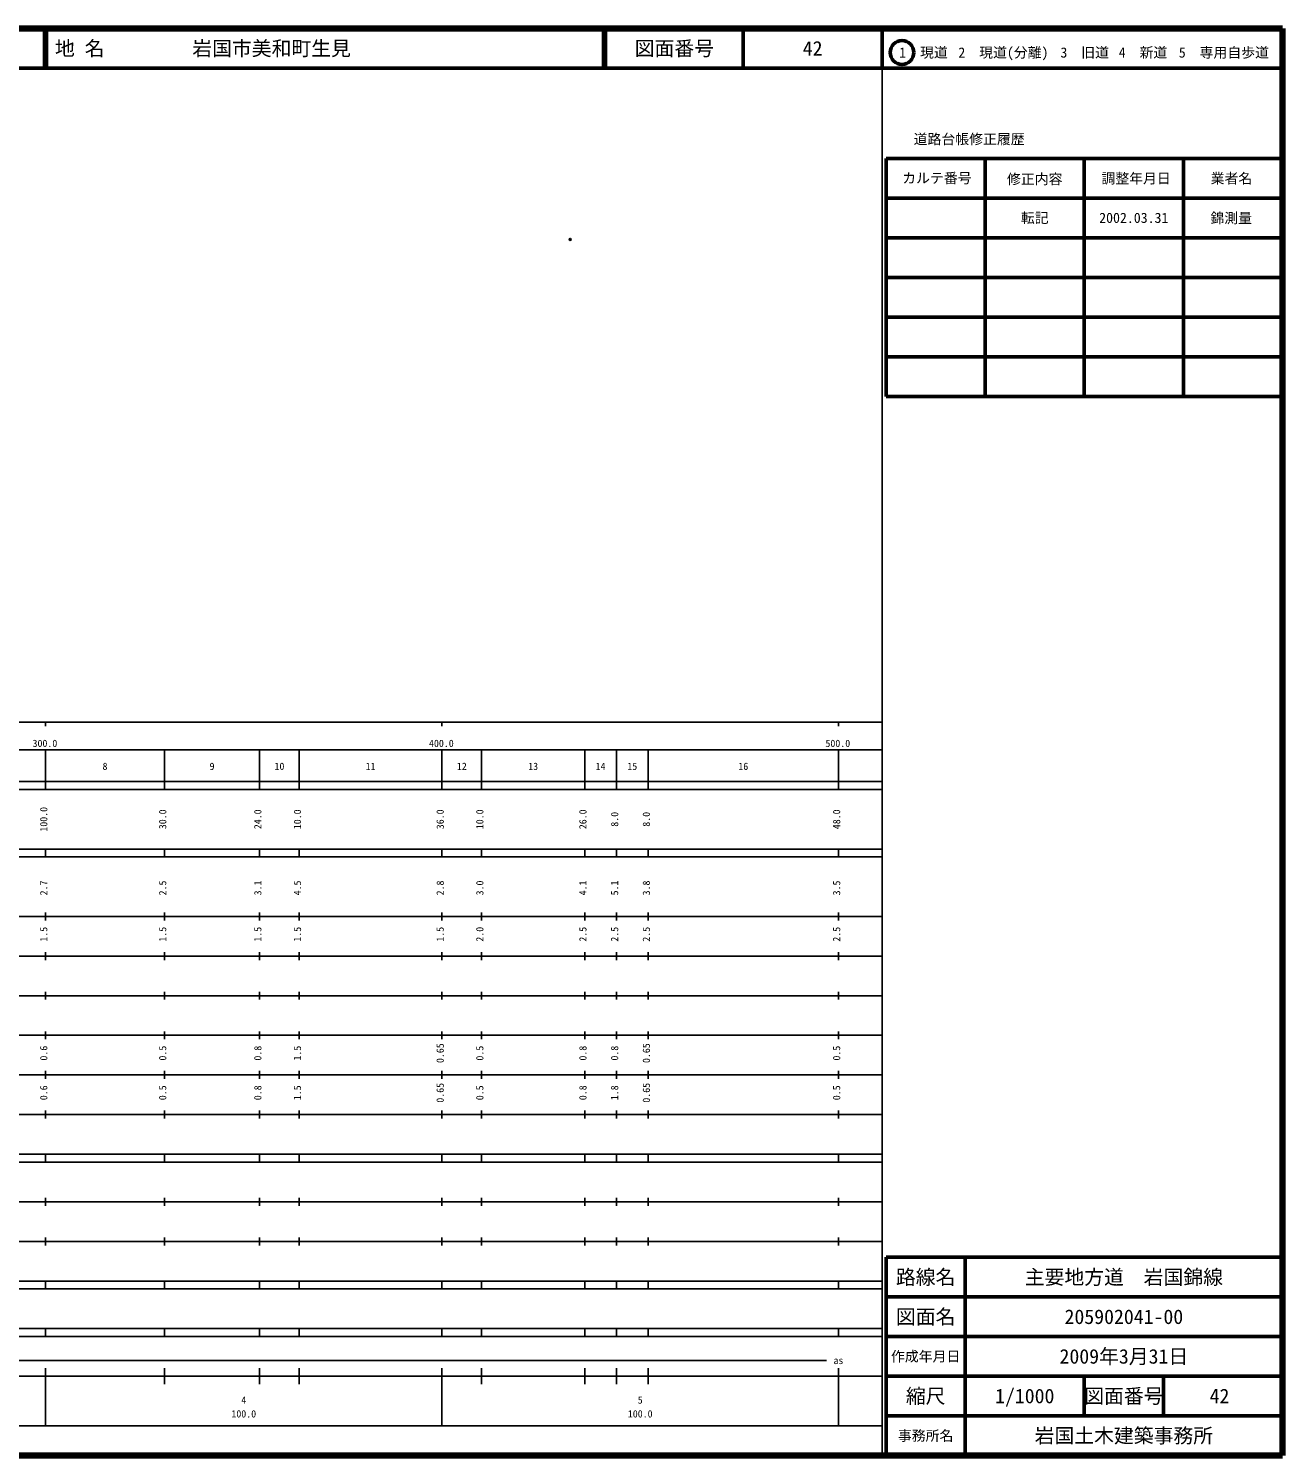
# Model space of a CAD drawing. Units: millimetres on the paper. Extents: x 40 to 680, y 20 to 380.
# Drawn here: x 363.7 to 680, y 20 to 380 of the extents above; entities that cross this region are included whole.
import ezdxf
from ezdxf.enums import TextEntityAlignment as Align

# ---------------------------------------------------------------- set-up
doc = ezdxf.new("R2010")
doc.units = ezdxf.units.MM
doc.header["$PDMODE"] = 32
doc.header["$PDSIZE"] = 0.5
doc.layers.add('M-OTRS', color=6, linetype='Continuous')
doc.layers.add('M-TTL-TXT', color=7, linetype='Continuous')
for name, color, linetype, lineweight in [('M-TTL', 2, 'Continuous', 140), ('M-TTL-BAND', 7, 'Continuous', 25), ('M-TTL-FRAM', 2, 'Continuous', 50), ('M-TTL-LINE', 7, 'Continuous', 50)]:
    doc.layers.add(name, color=color, linetype=linetype, lineweight=lineweight)
doc.styles.add('ＭＳ ゴシック', font='')
doc.styles.get('ＭＳ ゴシック').set_extended_font_data('MS Gothic')

msp = doc.modelspace()

# ---------------------------------------------------------------- linework, layer by layer
at = {"layer": 'M-OTRS'}
msp.add_point((500.348, 326.807), dxfattribs=at)
at = {"layer": 'M-TTL'}
for p, q in [((680, 380), (40, 380)), ((680, 20), (680, 380)), ((40, 20), (680, 20))]:
    msp.add_line(p, q, dxfattribs=at)
at = {"layer": 'M-TTL-BAND'}
for p, q in [((579, 20), (579, 370)), ((40, 205), (579, 205)), ((368, 205), (368, 204)), ((468, 205), (468, 204)), ((568, 205), (568, 204)), ((68, 198), (579, 198)), ((368, 188), (368, 198)), ((398, 188), (398, 198)), ((422, 188), (422, 198)), ((432, 188), (432, 198)), ((468, 188), (468, 198)), ((478, 188), (478, 198)), ((504, 188), (504, 198)), ((512, 188), (512, 198)), ((520, 188), (520, 198)), ((568, 188), (568, 198)), ((40, 190), (579, 190)), ((40, 188), (579, 188)), ((40, 173), (579, 173)), ((368, 171), (368, 173)), ((398, 171), (398, 173)), ((422, 171), (422, 173)), ((432, 171), (432, 173)), ((468, 171), (468, 173)), ((478, 171), (478, 173)), ((504, 171), (504, 173)), ((512, 171), (512, 173)), ((520, 171), (520, 173)), ((568, 171), (568, 173)), ((40, 171), (579, 171)), ((40, 156), (579, 156)), ((368, 155), (368, 157)), ((398, 155), (398, 157)), ((422, 155), (422, 157)), ((432, 155), (432, 157)), ((468, 155), (468, 157)), ((478, 155), (478, 157)), ((504, 155), (504, 157)), ((512, 155), (512, 157)), ((520, 155), (520, 157)), ((568, 155), (568, 157)), ((46, 146), (579, 146)), ((368, 145), (368, 147)), ((398, 145), (398, 147)), ((422, 145), (422, 147)), ((432, 145), (432, 147)), ((468, 145), (468, 147)), ((478, 145), (478, 147)), ((504, 145), (504, 147)), ((512, 145), (512, 147)), ((520, 145), (520, 147)), ((568, 145), (568, 147)), ((368, 135), (368, 137)), ((398, 135), (398, 137)), ((422, 135), (422, 137)), ((432, 135), (432, 137)), ((468, 135), (468, 137)), ((478, 135), (478, 137)), ((504, 135), (504, 137)), ((512, 135), (512, 137)), ((520, 135), (520, 137)), ((568, 135), (568, 137)), ((52, 136), (579, 136)), ((46, 126), (579, 126)), ((368, 125), (368, 127)), ((398, 125), (398, 127)), ((422, 125), (422, 127)), ((432, 125), (432, 127)), ((468, 125), (468, 127)), ((478, 125), (478, 127)), ((504, 125), (504, 127)), ((512, 125), (512, 127)), ((520, 125), (520, 127)), ((568, 125), (568, 127)), ((52, 116), (579, 116)), ((368, 115), (368, 117)), ((398, 115), (398, 117)), ((422, 115), (422, 117)), ((432, 115), (432, 117)), ((468, 115), (468, 117)), ((478, 115), (478, 117)), ((504, 115), (504, 117)), ((512, 115), (512, 117)), ((520, 115), (520, 117)), ((568, 115), (568, 117)), ((46, 106), (579, 106)), ((368, 105), (368, 107)), ((398, 105), (398, 107)), ((422, 105), (422, 107)), ((432, 105), (432, 107)), ((468, 105), (468, 107)), ((478, 105), (478, 107)), ((504, 105), (504, 107)), ((512, 105), (512, 107)), ((520, 105), (520, 107)), ((568, 105), (568, 107)), ((40, 96), (579, 96)), ((40, 94), (579, 94)), ((368, 94), (368, 96)), ((398, 94), (398, 96)), ((422, 94), (422, 96)), ((432, 94), (432, 96)), ((468, 94), (468, 96)), ((478, 94), (478, 96)), ((504, 94), (504, 96)), ((512, 94), (512, 96)), ((520, 94), (520, 96)), ((568, 94), (568, 96)), ((49, 84), (579, 84)), ((368, 83), (368, 85)), ((398, 83), (398, 85)), ((422, 83), (422, 85)), ((432, 83), (432, 85)), ((468, 83), (468, 85)), ((478, 83), (478, 85)), ((504, 83), (504, 85)), ((512, 83), (512, 85)), ((520, 83), (520, 85)), ((568, 83), (568, 85)), ((40, 74), (579, 74)), ((368, 73), (368, 75)), ((398, 73), (398, 75)), ((422, 73), (422, 75)), ((432, 73), (432, 75)), ((468, 73), (468, 75)), ((478, 73), (478, 75)), ((504, 73), (504, 75)), ((512, 73), (512, 75)), ((520, 73), (520, 75)), ((568, 73), (568, 75)), ((40, 64), (579, 64)), ((40, 62), (579, 62)), ((368, 62), (368, 64)), ((398, 62), (398, 64)), ((422, 62), (422, 64)), ((432, 62), (432, 64)), ((468, 62), (468, 64)), ((478, 62), (478, 64)), ((504, 62), (504, 64)), ((512, 62), (512, 64)), ((520, 62), (520, 64)), ((568, 62), (568, 64)), ((40, 52), (579, 52)), ((368, 50), (368, 52)), ((398, 50), (398, 52)), ((422, 50), (422, 52)), ((432, 50), (432, 52)), ((468, 50), (468, 52)), ((478, 50), (478, 52)), ((504, 50), (504, 52)), ((512, 50), (512, 52)), ((520, 50), (520, 52)), ((568, 50), (568, 52)), ((40, 50), (579, 50)), ((71, 44), (565, 44)), ((40, 40), (579, 40)), ((368, 27.5), (368, 42)), ((398, 38), (398, 42)), ((422, 38), (422, 42)), ((432, 38), (432, 42)), ((468, 27.5), (468, 42)), ((478, 38), (478, 42)), ((504, 38), (504, 42)), ((512, 38), (512, 42)), ((520, 38), (520, 42)), ((568, 27.5), (568, 42)), ((68, 27.5), (579, 27.5))]:
    msp.add_line(p, q, dxfattribs=at)
at = {"layer": 'M-TTL-FRAM'}
for p, q in [((580, 347.197), (580, 287.197)), ((580, 347.197), (680, 347.197)), ((580, 287.197), (680, 287.197)), ((680, 70), (580, 70)), ((580, 70), (580, 20))]:
    msp.add_line(p, q, dxfattribs=at)
at = {"layer": 'M-TTL-LINE'}
for p, q in [((367.75, 380), (367.75, 370)), ((368.25, 380), (368.25, 370)), ((508.747, 380), (508.747, 370)), ((509.247, 380), (509.247, 370)), ((543.997, 380), (543.997, 370)), ((579, 380), (579, 370)), ((40, 370), (680, 370)), ((605, 347.197), (605, 287.197)), ((630, 347.197), (630, 287.197)), ((655, 347.197), (655, 287.197)), ((580, 337.197), (680, 337.197)), ((580, 327.197), (680, 327.197)), ((580, 317.197), (680, 317.197)), ((580, 307.197), (680, 307.197)), ((580, 297.197), (680, 297.197)), ((600, 70), (600, 20)), ((680, 60), (580, 60)), ((680, 50), (580, 50)), ((680, 40), (580, 40)), ((630, 40), (630, 30)), ((650, 40), (650, 30)), ((680, 30), (580, 30))]:
    msp.add_line(p, q, dxfattribs=at)
msp.add_circle((584.031, 373.958), 3, dxfattribs=at)

# ---------------------------------------------------------------- texts
at = {"layer": 'M-TTL-BAND', "style": 'ＭＳ ゴシック'}
for s, p in [('300.0', (367.844, 198.195)), ('400.0', (467.844, 198.195)), ('500.0', (567.844, 198.195)), ('8', (383, 192.405)), ('9', (410, 192.405)), ('10', (427, 192.405)), ('11', (450, 192.405)), ('12', (473, 192.405)), ('13', (491, 192.405)), ('14', (508, 192.405)), ('15', (516, 192.405)), ('16', (544, 192.405)), ('as', (568, 42.5)), ('4', (418, 32.523)), ('5', (518, 32.523)), ('100.0', (418, 29.033)), ('100.0', (518, 29.033))]:
    msp.add_text(s, height=1.833, dxfattribs=at).set_placement(p, align=Align.BOTTOM_CENTER)
for s, p in [('100.0', (369, 180.5)), ('30.0', (399, 180.5)), ('24.0', (423, 180.5)), ('10.0', (433, 180.5)), ('36.0', (469, 180.5)), ('10.0', (479, 180.5)), ('26.0', (505, 180.5)), ('8.0', (513, 180.5)), ('8.0', (521, 180.5)), ('48.0', (569, 180.5)), ('2.7', (369, 163.174)), ('2.5', (399, 163.174)), ('3.1', (423, 163.174)), ('4.5', (433, 163.174)), ('2.8', (469, 163.174)), ('3.0', (479, 163.174)), ('4.1', (505, 163.174)), ('5.1', (513, 163.174)), ('3.8', (521, 163.174)), ('3.5', (569, 163.174)), ('1.5', (369, 151.5)), ('1.5', (399, 151.5)), ('1.5', (423, 151.5)), ('1.5', (433, 151.5)), ('1.5', (469, 151.5)), ('2.0', (479, 151.5)), ('2.5', (505, 151.5)), ('2.5', (513, 151.5)), ('2.5', (521, 151.5)), ('2.5', (569, 151.5)), ('0.6', (369, 121.5)), ('0.5', (399, 121.5)), ('0.8', (423, 121.5)), ('1.5', (433, 121.5)), ('0.65', (469, 121.5)), ('0.5', (479, 121.5)), ('0.8', (505, 121.5)), ('0.8', (513, 121.5)), ('0.65', (521, 121.5)), ('0.5', (569, 121.5)), ('0.6', (369, 111.5)), ('0.5', (399, 111.5)), ('0.8', (423, 111.5)), ('1.5', (433, 111.5)), ('0.65', (469, 111.5)), ('0.5', (479, 111.5)), ('0.8', (505, 111.5)), ('1.8', (513, 111.5)), ('0.65', (521, 111.5)), ('0.5', (569, 111.5))]:
    msp.add_text(s, height=1.833, rotation=90, dxfattribs=at).set_placement(p, align=Align.BOTTOM_CENTER)
at = {"layer": 'M-TTL-TXT', "style": 'ＭＳ ゴシック'}
for s, p in [('地 名', (370.38, 375)), ('岩国市美和町生見', (405.024, 375))]:
    msp.add_text(s, height=3.666, dxfattribs=at).set_placement(p, align=Align.MIDDLE_LEFT)
for s, height, p in [('図面番号', 3.666, (526.622, 375)), ('42', 3.666, (561.497, 375)), ('1\u3000現道', 2.566, (589.448, 373.958)), ('2\u3000現道(分離)', 2.566, (609.619, 373.958)), ('3\u3000旧道', 2.566, (630.121, 373.958)), ('4\u3000新道', 2.566, (644.824, 373.958)), ('5\u3000専用自歩道', 2.566, (665.228, 373.958)), ('道路台帳修正履歴', 2.566, (600.968, 352.113)), ('カルテ番号', 2.566, (592.839, 342.277)), ('修正内容', 2.566, (617.509, 342.023)), ('調整年月日', 2.566, (643.089, 342.197)), ('業者名', 2.566, (667.134, 342.197)), ('転記', 2.566, (617.5, 332.245)), ('2002.03.31', 2.566, (642.5, 332.245)), ('錦測量', 2.566, (667.077, 332.189)), ('路線名', 3.666, (590, 65)), ('路線名', 3.666, (590, 65)), ('主要地方道\u3000岩国錦線', 3.666, (640, 65)), ('図面名', 3.666, (590, 55)), ('図面名', 3.666, (590, 55)), ('205902041-00', 3.666, (640, 55)), ('2009年3月31日', 3.666, (640, 45)), ('作成年月日', 2.566, (590, 45)), ('作成年月日', 2.566, (590, 45)), ('縮尺', 3.666, (590, 35)), ('縮尺', 3.666, (590, 35)), ('1/1000', 3.666, (615, 35)), ('図面番号', 3.666, (640, 35)), ('図面番号', 3.666, (640, 35)), ('42', 3.666, (664.125, 35)), ('事務所名', 2.566, (590, 25)), ('事務所名', 2.566, (590, 25)), ('岩国土木建築事務所', 3.666, (640, 25))]:
    msp.add_text(s, height=height, dxfattribs=at).set_placement(p, align=Align.MIDDLE_CENTER)

doc.saveas('drawing.dxf')
